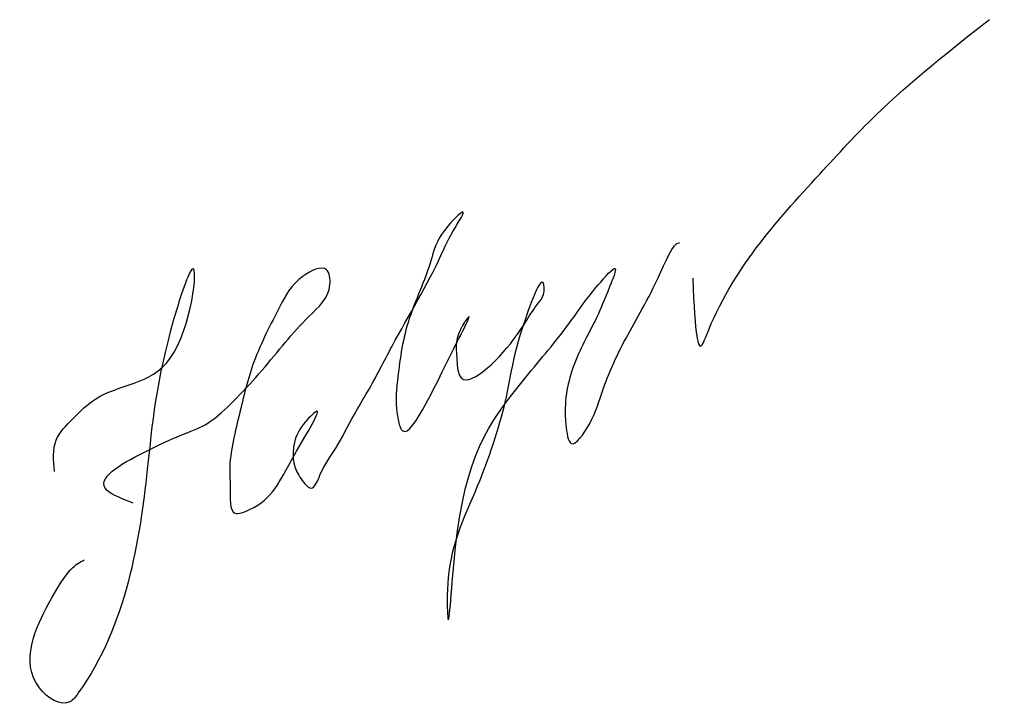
# Model space of a CAD drawing. Header units: millimetres. Extents: x 2995.3 to 3071.4, y 1311.9 to 1365.8.
import ezdxf

# ---------------------------------------------------------------- set-up
doc = ezdxf.new("R2010")
doc.units = ezdxf.units.MM
doc.layers.get('0').update_dxf_attribs({"color": 5, "plot": 0})
doc.layers.add('Sigh', color=5, linetype='Continuous', plot=False)

# ---------------------------------------------------------------- blocks, each defined once
blk = doc.blocks.new('Лалош')
for points, knots in [([(41.739, 22.807), (41.927, 18.296), (42.165, 16.608), (44.742, 23.403), (49.62, 28.673), (57.225, 36.988), (61.97, 40.696), (65.04, 43.094)], [633.424909, 633.424909, 633.424909, 633.424909, 640.602561, 641.799652, 672.855191, 685.596218, 708.947404, 708.947404, 708.947404, 708.947404]), ([(-2.174, 5.154), (-3.012, 5.468), (-6.075, 6.617), (2.072, 11.063), (3.34, 10.624), (8.241, 15.751), (10.808, 19.209), (13.484, 21.472), (13.112, 24.043), (10.456, 22.762), (9.106, 20.137), (7.153, 16.405), (6.135, 12.006), (5.257, 8.515), (5.498, 6.145), (5.278, 3.942), (8.769, 5.327), (9.384, 7.372), (13.196, 13.411), (10.882, 11.144), (10.324, 9.794), (10.374, 8.145), (10.882, 7.151), (11.896, 5.871), (12.677, 7.979), (13.845, 9.48), (14.969, 11.864), (16.584, 14.43), (18.673, 18.632), (21.301, 22.904), (22.618, 26.076), (24.527, 28.979), (21.621, 26.13), (21.108, 23.339), (19.154, 19.54), (18.585, 15.202), (18.346, 12.58), (19.074, 9.927), (21.17, 13.535), (21.955, 15.239), (23.078, 17.505), (23.611, 18.464), (24.435, 20.197), (23.063, 18.3), (23.195, 17.104), (23.376, 13.338), (27.984, 17.845), (29.021, 20.179), (30.156, 21.461), (30.002, 23.202), (27.601, 17.417), (27.489, 13.949), (24.693, 5.576), (22.307, 1.232), (22.567, -6.091), (23.248, 7.843), (25.903, 11.728), (30.217, 16.927), (31.806, 18.868), (33.159, 20.85), (34.146, 22.079), (36.109, 24.344), (34.938, 21.432), (34.091, 19.324), (32.449, 16.532), (31.729, 13.581), (31.679, 11.847), (32.074, 8.971), (34.086, 11.857), (34.656, 14.269), (36.602, 18.532), (38.455, 21.32), (40.255, 25.643), (40.699, 25.573), (40.712, 25.571)], [174.880825, 174.880825, 174.880825, 174.880825, 176.968478, 182.507946, 195.497282, 206.292994, 217.515754, 223.528077, 225.879224, 229.675189, 235.675959, 245.168082, 253.999051, 263.260078, 265.498496, 269.49822, 271.850764, 282.965421, 290.532143, 293.282842, 297.2005, 300.037122, 302.443607, 304.586734, 307.03893, 311.950908, 317.926052, 322.095629, 330.253668, 346.36392, 349.947021, 354.026038, 358.911065, 363.374016, 373.688055, 382.953098, 389.030735, 390.895259, 396.241974, 402.954882, 406.661322, 409.87385, 411.772213, 413.485303, 418.632553, 421.52381, 431.743418, 438.640031, 440.250969, 442.094768, 445.727385, 461.919915, 475.780447, 492.741584, 497.162137, 508.367392, 536.701759, 542.067301, 547.705655, 552.127205, 555.665527, 559.378465, 562.376449, 567.666256, 576.316946, 580.493087, 585.37392, 588.43478, 592.604948, 598.350378, 606.596976, 617.967187, 624.410935, 624.600987, 624.600987, 624.600987, 624.600987]), ([(-8.37, 7.643), (-8.447, 8.506), (-8.589, 10.111), (-6.836, 11.833), (-4.211, 14.54), (1.88, 14.23), (3.292, 26.731), (-0.357, 15.681), (-1.042, 6.586), (-2.73, -4.742), (-7.464, -11.052), (-11.641, -8.45), (-7.711, -0.12), (-6.664, 0.384), (-6.025, 0.692)], [0, 0, 0, 0, 4.914645, 9.130124, 13.937316, 27.2455, 41.665095, 49.975162, 74.007762, 110.706606, 112.602949, 117.871797, 131.165464, 152.045877, 152.045877, 152.045877, 152.045877])]:
    blk.add_open_spline(points, degree=3, knots=knots)

msp = doc.modelspace()

# ---------------------------------------------------------------- block references
at = {"layer": 'Sigh', "color": 5}
msp.add_blockref('Лалош', (3006.372, 1322.736), dxfattribs=at)

doc.saveas('drawing.dxf')
